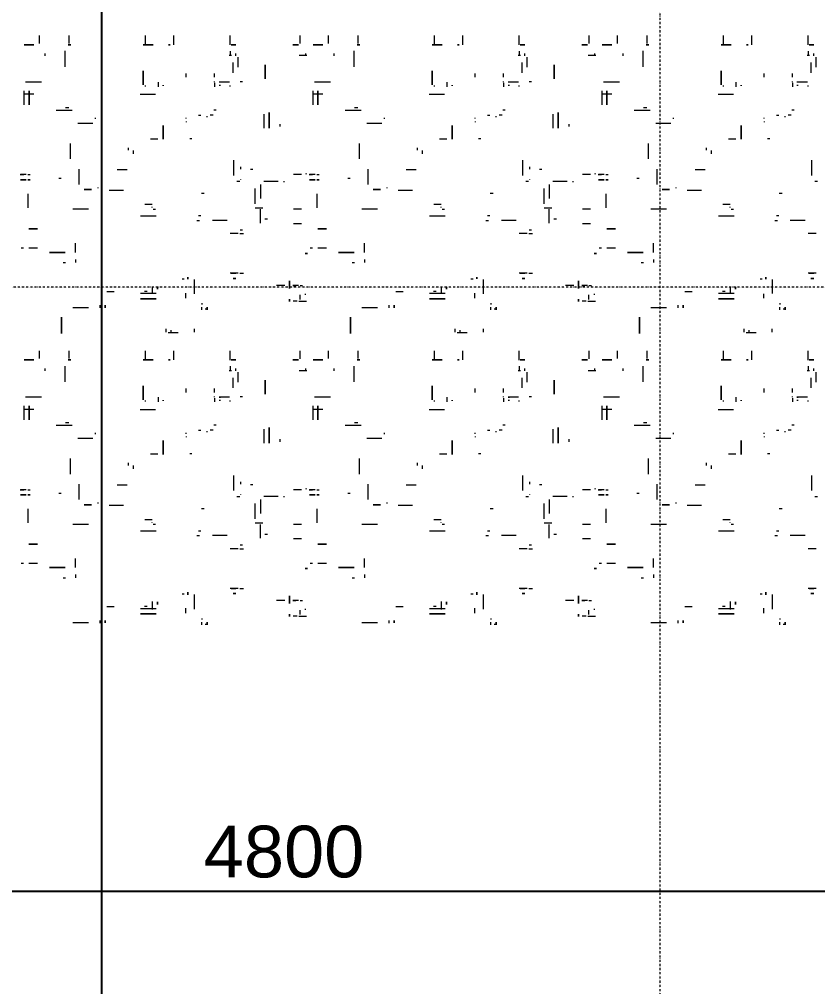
# Model space of a CAD drawing. Header units: millimetres. Extents: x -21051 to 202668, y -15646 to 13691.
# Drawn here: x 54590 to 56135, y -3192 to -1320 of the extents above; entities that cross this region are included whole.
import ezdxf

# ---------------------------------------------------------------- set-up
doc = ezdxf.new("R2010")
doc.units = ezdxf.units.MM
doc.linetypes.add('TD_Level Line', pattern=[8, 4, -2, 0, -2])
for name, color, linetype, lineweight in [('A-ANNO-DIMS', 211, 'Continuous', 9), ('G-ANNO-SYMB', 111, 'Continuous', 9), ('G-IMPT', 8, 'Continuous', 5), ('I-FURN', 30, 'Continuous', 5)]:
    doc.layers.add(name, color=color, linetype=linetype, lineweight=lineweight)
doc.layers.get('0').off()
doc.layers.get('I-FURN').off()
doc.styles.add('Arial_3', font='arial.ttf', dxfattribs={"height": 100})
doc.dimstyles.new('Arial_1_0', dxfattribs={"dimscale": 304.8, "dimtxt": 102.02594, "dimasz": 0.328084, "dimexe": 0.328084, "dimexo": 0.0625, "dimgap": 0.082021, "dimtad": 1, "dimdec": 0, "dimzin": 0, "dimdsep": 46, "dimtxsty": 'Arial_3', "dimblk1": 'OBLIQUE', "dimblk2": 'OBLIQUE', "dimsah": 1, "dimcen": 0.09, "dimdle": 0.328084, "dimazin": 0, "dimtfac": 1, "dimtdec": 4, "dimtix": 1, "dimtmove": 0, "dimatfit": 3, "dimfxl": 0.492126, "dimfxlon": 1, "dimtvp": 1, "dimtolj": 1, "dimtzin": 0, "dimarcsym": 2})

# ---------------------------------------------------------------- blocks, each defined once
blk = doc.blocks.new('FUR_8_Carpet - _-1171524-01_First floor')
at = {"layer": 'G-IMPT'}
for p, q in [((-464.3, 1503.4), (-459.8, 1503.4)), ((-453.3, 1504.4), (-453.3, 1499.2)), ((-256.4, 1500.8), (-256.4, 1495.8)), ((-203.3, 1500), (-234.1, 1500)), ((95.1, 1503.4), (99.5, 1503.4)), ((106.1, 1504.4), (106.1, 1499.2)), ((303, 1500.8), (303, 1495.8)), ((356.1, 1500), (325.3, 1500)), ((654.5, 1503.4), (658.9, 1503.4)), ((665.4, 1504.4), (665.4, 1499.2)), ((862.3, 1500.8), (862.3, 1495.8)), ((915.4, 1500), (884.6, 1500)), ((-453.3, 1491.9), (-453.3, 1493.9)), ((-422.3, 1481.8), (-422.3, 1472.3)), ((-81.7, 1487.7), (-96.7, 1487.7)), ((-83.9, 1484.3), (-83.9, 1475.6)), ((-78.4, 1487.7), (-71, 1487.7)), ((106.1, 1491.9), (106.1, 1493.9)), ((137.1, 1481.8), (137.1, 1472.3)), ((477.7, 1487.7), (462.7, 1487.7)), ((475.4, 1484.3), (475.4, 1475.6)), ((481, 1487.7), (488.4, 1487.7)), ((665.4, 1491.9), (665.4, 1493.9)), ((696.4, 1481.8), (696.4, 1472.3)), ((-439, 1473.8), (-439, 1445.7)), ((-364.8, 1473.2), (-334.6, 1473.2)), ((-357.2, 1459.1), (-357.2, 1474.5)), ((-342.5, 1468.4), (-347.6, 1468.4)), ((-283.3, 1469.5), (-269.2, 1469.5)), ((-93.9, 1473.5), (-93.9, 1475.2)), ((120.3, 1473.8), (120.3, 1445.7)), ((194.5, 1473.2), (224.8, 1473.2)), ((202.1, 1459.1), (202.1, 1474.5)), ((216.9, 1468.4), (211.7, 1468.4)), ((276, 1469.5), (290.2, 1469.5)), ((465.4, 1473.5), (465.4, 1475.2)), ((679.7, 1473.8), (679.7, 1445.7)), ((753.9, 1473.2), (784.1, 1473.2)), ((761.5, 1459.1), (761.5, 1474.5)), ((776.3, 1468.4), (771.1, 1468.4)), ((835.4, 1469.5), (849.5, 1469.5)), ((-518.3, 1444.5), (-518.3, 1443.1)), ((-419.3, 1445.2), (-414.9, 1445.2)), ((-83.9, 1457.2), (-88.8, 1457.2)), ((-80.7, 1457.2), (-69.9, 1457.2)), ((-70.3, 1457.2), (-76, 1457.2)), ((-54.6, 1457.2), (-38.7, 1457.2)), ((41.1, 1444.5), (41.1, 1443.1)), ((133, 1446.5), (133, 1441.1)), ((133, 1441.1), (133, 1446.5)), ((140, 1445.2), (144.5, 1445.2)), ((475.4, 1457.2), (470.5, 1457.2)), ((478.6, 1457.2), (489.5, 1457.2)), ((489.1, 1457.2), (483.4, 1457.2)), ((504.8, 1457.2), (520.7, 1457.2)), ((600.4, 1444.5), (600.4, 1443.1)), ((699.4, 1445.2), (703.8, 1445.2)), ((-523.3, 1433.8), (-508.3, 1433.8)), ((32.7, 1433.8), (25.3, 1433.8)), ((36, 1433.8), (51, 1433.8)), ((592.1, 1433.8), (584.7, 1433.8)), ((595.4, 1433.8), (610.4, 1433.8)), ((-208.7, 1406.9), (-208.7, 1413.1)), ((-189.2, 1413.9), (-184.8, 1413.9)), ((350.7, 1406.9), (350.7, 1413.1)), ((370.2, 1413.9), (374.6, 1413.9)), ((910, 1406.9), (910, 1413.1)), ((929.5, 1413.9), (933.9, 1413.9)), ((-208.7, 1393.6), (-208.7, 1375.8)), ((-135.3, 1385.5), (-118.6, 1385.5)), ((-108.2, 1385.5), (-103.7, 1385.5)), ((350.7, 1393.6), (350.7, 1375.8)), ((424.1, 1385.5), (440.8, 1385.5)), ((451.2, 1385.5), (455.6, 1385.5)), ((910, 1393.6), (910, 1375.8)), ((983.4, 1385.5), (1000.1, 1385.5)), ((1010.6, 1385.5), (1015, 1385.5)), ((-523.3, 1357), (-508.3, 1357)), ((32.7, 1357), (25.3, 1357)), ((27.5, 1350.4), (32.2, 1350.4)), ((36, 1357), (51, 1357)), ((592.1, 1357), (584.7, 1357)), ((586.8, 1350.4), (591.6, 1350.4)), ((595.4, 1357), (610.4, 1357)), ((-502.1, 1331.4), (-473.6, 1331.4)), ((-443.3, 1331.4), (-448.5, 1331.4)), ((-87, 1338), (-71.1, 1338)), ((-20.7, 1329.3), (-15.9, 1329.3)), ((-7.1, 1336.9), (-7.1, 1334.9)), ((-7.1, 1334.9), (-7.1, 1309.9)), ((57.2, 1331.4), (85.7, 1331.4)), ((116, 1331.4), (110.9, 1331.4)), ((472.4, 1338), (488.3, 1338)), ((538.6, 1329.3), (543.4, 1329.3)), ((552.2, 1336.9), (552.2, 1334.9)), ((552.2, 1334.9), (552.2, 1309.9)), ((616.6, 1331.4), (645.1, 1331.4)), ((675.4, 1331.4), (670.2, 1331.4)), ((-447, 1322.3), (-451.5, 1322.3)), ((-364.8, 1322.9), (-334.6, 1322.9)), ((-363.5, 1310.3), (-359.1, 1310.3)), ((112.3, 1322.3), (107.9, 1322.3)), ((194.5, 1322.9), (224.8, 1322.9)), ((195.8, 1310.3), (200.3, 1310.3)), ((671.7, 1322.3), (667.2, 1322.3)), ((753.9, 1322.9), (784.1, 1322.9)), ((755.2, 1310.3), (759.6, 1310.3)), ((-357.2, 1306.4), (-357.2, 1305.4)), ((-342.9, 1300.3), (-357.1, 1300.3)), ((-203.3, 1309.2), (-234.1, 1309.2)), ((-116.3, 1279.8), (-116.3, 1307.2)), ((-87, 1309.9), (-71.1, 1309.9)), ((-12.1, 1307.8), (2.9, 1307.8)), ((-2.5, 1307.8), (1.1, 1307.8)), ((2.9, 1299.3), (2.9, 1294.5)), ((2.9, 1294.5), (2.9, 1269.5)), ((202.1, 1306.4), (202.1, 1305.4)), ((216.4, 1300.3), (202.3, 1300.3)), ((356.1, 1309.2), (325.3, 1309.2)), ((443, 1279.8), (443, 1307.2)), ((472.4, 1309.9), (488.3, 1309.9)), ((547.2, 1307.8), (562.2, 1307.8)), ((556.9, 1307.8), (560.5, 1307.8)), ((562.2, 1299.3), (562.2, 1294.5)), ((562.2, 1294.5), (562.2, 1269.5)), ((761.5, 1306.4), (761.5, 1305.4)), ((775.8, 1300.3), (761.6, 1300.3)), ((915.4, 1309.2), (884.6, 1309.2)), ((1002.4, 1279.8), (1002.4, 1307.2)), ((-457.7, 1279.7), (-452.3, 1279.7)), ((-301.7, 1273.5), (-274.1, 1273.5)), ((-296.9, 1273.5), (-296.9, 1272.4)), ((-7.1, 1263.9), (-7.1, 1288.9)), ((101.7, 1279.7), (107.1, 1279.7)), ((257.6, 1273.5), (285.3, 1273.5)), ((262.5, 1273.5), (262.5, 1272.4)), ((552.2, 1263.9), (552.2, 1288.9)), ((661, 1279.7), (666.4, 1279.7)), ((817, 1273.5), (844.6, 1273.5)), ((821.8, 1273.5), (821.8, 1272.4)), ((-526.5, 1256.4), (-520.8, 1256.4)), ((-251.7, 1267.7), (-251.7, 1269.4)), ((-215.7, 1261.8), (-215.7, 1232.4)), ((-53.4, 1257.2), (-53.4, 1255.6)), ((-41.4, 1256.2), (-38.8, 1256.2)), ((-38.8, 1256.2), (-13.8, 1256.2)), ((-7.1, 1262), (-7.1, 1263.9)), ((32.9, 1256.4), (38.6, 1256.4)), ((307.6, 1267.7), (307.6, 1269.4)), ((343.7, 1261.8), (343.7, 1232.4)), ((506, 1257.2), (506, 1255.6)), ((517.9, 1256.2), (520.5, 1256.2)), ((520.5, 1256.2), (545.5, 1256.2)), ((552.2, 1262), (552.2, 1263.9)), ((592.2, 1256.4), (597.9, 1256.4)), ((867, 1267.7), (867, 1269.4)), ((903.1, 1261.8), (903.1, 1232.4)), ((-514.7, 1215.1), (-514.7, 1244.5)), ((-180.9, 1250.4), (-176.5, 1250.4)), ((-116.3, 1243), (-121.2, 1243)), ((-113.1, 1243), (-102.3, 1243)), ((-101.7, 1243), (-108.4, 1243)), ((-87, 1243), (-71.1, 1243)), ((30.4, 1252.4), (30.4, 1251.5)), ((44.6, 1215.1), (44.6, 1244.5)), ((378.4, 1250.4), (382.9, 1250.4)), ((443, 1243), (438.2, 1243)), ((446.2, 1243), (457.1, 1243)), ((457.7, 1243), (451, 1243)), ((472.4, 1243), (488.3, 1243)), ((589.7, 1252.4), (589.7, 1251.5)), ((604, 1215.1), (604, 1244.5)), ((937.8, 1250.4), (942.2, 1250.4)), ((1002.4, 1243), (997.5, 1243)), ((1005.6, 1243), (1016.4, 1243)), ((1017.1, 1243), (1010.3, 1243)), ((-294.7, 1233.1), (-308.8, 1233.1)), ((-289.5, 1233.1), (-294.7, 1233.1)), ((7.4, 1233.1), (12.1, 1233.1)), ((30.4, 1232.1), (30.4, 1227.8)), ((566.7, 1233.1), (571.5, 1233.1)), ((589.7, 1232.1), (589.7, 1227.8)), ((-320.6, 1196.3), (-320.6, 1202.4)), ((-198.9, 1212.5), (-198.9, 1182.7)), ((238.7, 1196.3), (238.7, 1202.4)), ((360.5, 1212.5), (360.5, 1182.7)), ((798.1, 1196.3), (798.1, 1202.4)), ((919.8, 1212.5), (919.8, 1182.7)), ((-310.6, 1190.8), (-310.6, 1195.7)), ((248.7, 1190.8), (248.7, 1195.7)), ((808.1, 1190.8), (808.1, 1195.7)), ((-434.1, 1173.5), (-429.7, 1173.5)), ((-354.1, 1173.5), (-368.2, 1173.5)), ((125.3, 1173.5), (129.7, 1173.5)), ((205.3, 1173.5), (191.1, 1173.5)), ((684.6, 1173.5), (689, 1173.5)), ((764.6, 1173.5), (750.5, 1173.5)), ((-213.1, 1143.1), (-242.4, 1143.1)), ((-44.6, 1146.3), (-44.6, 1150)), ((-44.6, 1145), (-44.6, 1146.3)), ((-24.2, 1152.7), (-24.2, 1127.7)), ((-24.2, 1127.7), (-24.2, 1152.7)), ((-14.2, 1127.7), (-14.2, 1152.7)), ((346.3, 1143.1), (316.9, 1143.1)), ((514.7, 1146.3), (514.7, 1150)), ((514.7, 1145), (514.7, 1146.3)), ((535.2, 1152.7), (535.2, 1127.7)), ((535.2, 1127.7), (535.2, 1152.7)), ((545.2, 1127.7), (545.2, 1152.7)), ((905.7, 1143.1), (876.3, 1143.1)), ((-475.3, 1127.9), (-469.6, 1127.9)), ((-463.6, 1131.8), (-463.6, 1129.8)), ((-447, 1127.9), (-451.5, 1127.9)), ((-423.1, 1140), (-423.1, 1141.4)), ((-423.1, 1134.5), (-423.1, 1132.8)), ((-247.5, 1135.2), (-247.5, 1132.8)), ((-14.2, 1125.8), (-14.2, 1127.7)), ((84, 1127.9), (89.7, 1127.9)), ((95.8, 1131.8), (95.8, 1129.8)), ((112.3, 1127.9), (107.9, 1127.9)), ((136.2, 1140), (136.2, 1141.4)), ((136.2, 1134.5), (136.2, 1132.8)), ((311.9, 1135.2), (311.9, 1132.8)), ((545.2, 1125.8), (545.2, 1127.7)), ((643.4, 1127.9), (649.1, 1127.9)), ((655.1, 1131.8), (655.1, 1129.8)), ((671.7, 1127.9), (667.2, 1127.9)), ((695.6, 1140), (695.6, 1141.4)), ((695.6, 1134.5), (695.6, 1132.8)), ((871.2, 1135.2), (871.2, 1132.8)), ((-480.8, 1117.9), (-476.3, 1117.9)), ((-171.1, 1117.9), (-202.2, 1117.9)), ((-189.5, 1112.9), (-195.7, 1112.9)), ((-108.7, 1080.7), (-108.7, 1107.6)), ((78.6, 1117.9), (83, 1117.9)), ((388.3, 1117.9), (357.2, 1117.9)), ((369.9, 1112.9), (363.7, 1112.9)), ((450.7, 1080.7), (450.7, 1107.6)), ((637.9, 1117.9), (642.4, 1117.9)), ((947.7, 1117.9), (916.5, 1117.9)), ((929.2, 1112.9), (923, 1112.9)), ((1010, 1080.7), (1010, 1107.6)), ((-334, 1087.5), (-363.3, 1087.5)), ((-127.8, 1087.5), (-109.5, 1087.5)), ((225.4, 1087.5), (196, 1087.5)), ((431.6, 1087.5), (449.9, 1087.5)), ((784.7, 1087.5), (755.4, 1087.5)), ((990.9, 1087.5), (1009.2, 1087.5)), ((-508.3, 1072.5), (-508.3, 1070.4)), ((-477.8, 1065.5), (-477.8, 1073)), ((-477.8, 1069.7), (-477.8, 1071.2)), ((-368.4, 1063.9), (-368.4, 1073)), ((-344.1, 1072.3), (-344.1, 1070.4)), ((51.1, 1072.5), (51.1, 1070.4)), ((81.5, 1065.5), (81.5, 1073)), ((81.5, 1069.7), (81.5, 1071.2)), ((191, 1063.9), (191, 1073)), ((215.2, 1072.3), (215.2, 1070.4)), ((610.4, 1072.5), (610.4, 1070.4)), ((640.9, 1065.5), (640.9, 1073)), ((640.9, 1069.7), (640.9, 1071.2)), ((750.3, 1063.9), (750.3, 1073)), ((774.6, 1072.3), (774.6, 1070.4)), ((-487.8, 1063), (-506.9, 1063)), ((-477.8, 1064.1), (-477.8, 1062.5)), ((-477.8, 1054.5), (-477.8, 1047.2)), ((-423.1, 1054.5), (-423.1, 1047.2)), ((-111.7, 1063), (-142.8, 1063)), ((-16.2, 1057.8), (-16.2, 1035.5)), ((-16.2, 1035.5), (-16.2, 1057.8)), ((27.5, 1063), (32.2, 1063)), ((71.5, 1063), (52.4, 1063)), ((81.5, 1064.1), (81.5, 1062.5)), ((81.5, 1054.5), (81.5, 1047.2)), ((136.2, 1054.5), (136.2, 1047.2)), ((447.7, 1063), (416.6, 1063)), ((543.1, 1057.8), (543.1, 1035.5)), ((543.1, 1035.5), (543.1, 1057.8)), ((586.8, 1063), (591.6, 1063)), ((630.9, 1063), (611.8, 1063)), ((640.9, 1064.1), (640.9, 1062.5)), ((640.9, 1054.5), (640.9, 1047.2)), ((695.6, 1054.5), (695.6, 1047.2)), ((1007, 1063), (975.9, 1063)), ((-523.4, 1034.7), (-523.4, 1029.7)), ((-523.4, 1029.7), (-523.4, 1015.3)), ((-513.4, 1031.2), (-513.4, 1045.6)), ((-513.4, 1026.2), (-513.4, 1031.2)), ((-188.8, 1034), (-188.8, 1003.5)), ((35.9, 1034.7), (35.9, 1029.7)), ((35.9, 1029.7), (35.9, 1015.3)), ((45.9, 1031.2), (45.9, 1045.6)), ((45.9, 1026.2), (45.9, 1031.2)), ((370.5, 1034), (370.5, 1003.5)), ((595.3, 1034.7), (595.3, 1029.7)), ((595.3, 1029.7), (595.3, 1015.3)), ((605.3, 1031.2), (605.3, 1045.6)), ((605.3, 1026.2), (605.3, 1031.2)), ((929.9, 1034), (929.9, 1003.5)), ((-518.3, 1008.5), (-518.3, 1013.1)), ((-506.5, 1012), (-510.9, 1012)), ((-508.3, 1003.8), (-508.3, 1011.2)), ((-149.1, 1008.5), (-149.1, 1013.1)), ((-82.2, 1012), (-97.2, 1012)), ((-94.4, 1008.5), (-94.4, 1013.1)), ((41.1, 1008.5), (41.1, 1013.1)), ((52.9, 1012), (48.5, 1012)), ((51.1, 1003.8), (51.1, 1011.2)), ((410.2, 1008.5), (410.2, 1013.1)), ((477.2, 1012), (462.2, 1012)), ((464.9, 1008.5), (464.9, 1013.1)), ((600.4, 1008.5), (600.4, 1013.1)), ((612.3, 1012), (607.8, 1012)), ((610.4, 1003.8), (610.4, 1011.2)), ((969.6, 1008.5), (969.6, 1013.1)), ((-508.3, 991.9), (-508.3, 973.9)), ((51.1, 991.9), (51.1, 973.9)), ((610.4, 991.9), (610.4, 973.9)), ((-398.9, 991.7), (-398.9, 973.9)), ((-344.1, 990.9), (-344.1, 973.9)), ((-196.4, 989.1), (-196.4, 973.9)), ((-139.1, 989.1), (-139.1, 973.9)), ((-84.4, 989.5), (-84.4, 973.9)), ((-81.2, 991.5), (-70.1, 991.5)), ((-70.1, 991.5), (-81.2, 991.5)), ((160.5, 991.7), (160.5, 973.9)), ((215.2, 990.9), (215.2, 973.9)), ((363, 989.1), (363, 973.9)), ((420.2, 989.1), (420.2, 973.9)), ((474.9, 989.5), (474.9, 973.9)), ((719.9, 991.7), (719.9, 973.9)), ((774.6, 990.9), (774.6, 973.9)), ((922.3, 989.1), (922.3, 973.9)), ((979.6, 989.1), (979.6, 973.9)), ((-438.1, 935.6), (-438.1, 937.9)), ((-393.4, 938.4), (-393.4, 939.8)), ((-393.4, 934.3), (-393.4, 938.4)), ((-383.4, 935.6), (-383.4, 937.9)), ((121.2, 935.6), (121.2, 937.9)), ((165.9, 938.4), (165.9, 939.8)), ((165.9, 934.3), (165.9, 938.4)), ((175.9, 935.6), (175.9, 937.9)), ((680.6, 935.6), (680.6, 937.9)), ((725.3, 938.4), (725.3, 939.8)), ((725.3, 934.3), (725.3, 938.4)), ((735.3, 935.6), (735.3, 937.9)), ((-438.1, 931.7), (-438.1, 935.6)), ((-383.4, 931.9), (-383.4, 935.6)), ((-181.8, 909.2), (-181.8, 927.6)), ((-181.8, 927.6), (-181.8, 909.2)), ((121.2, 931.7), (121.2, 935.6)), ((175.9, 931.9), (175.9, 935.6)), ((377.6, 909.2), (377.6, 927.6)), ((377.6, 927.6), (377.6, 909.2)), ((680.6, 931.7), (680.6, 935.6)), ((735.3, 931.9), (735.3, 935.6)), ((936.9, 909.2), (936.9, 927.6)), ((936.9, 927.6), (936.9, 909.2)), ((-464.3, 893.7), (-459.8, 893.7)), ((-453.3, 894.7), (-453.3, 889.5)), ((-453.3, 882.2), (-453.3, 884.2)), ((-256.4, 891.1), (-256.4, 886.1)), ((-203.3, 890.3), (-234.1, 890.3)), ((95.1, 893.7), (99.5, 893.7)), ((106.1, 894.7), (106.1, 889.5)), ((106.1, 882.2), (106.1, 884.2)), ((303, 891.1), (303, 886.1)), ((356.1, 890.3), (325.3, 890.3)), ((654.5, 893.7), (658.9, 893.7)), ((665.4, 894.7), (665.4, 889.5)), ((665.4, 882.2), (665.4, 884.2)), ((862.3, 891.1), (862.3, 886.1)), ((915.4, 890.3), (884.6, 890.3)), ((-439, 863.1), (-439, 853.8)), ((-422.3, 872.1), (-422.3, 864.1)), ((-364.8, 863.5), (-334.6, 863.5)), ((-357.2, 849.4), (-357.2, 864.1)), ((-81.7, 878), (-96.7, 878)), ((-93.9, 864.1), (-93.9, 865.6)), ((-83.9, 874.7), (-83.9, 866)), ((-78.4, 878), (-71, 878)), ((120.3, 864.1), (120.3, 844.1)), ((137.1, 872.1), (137.1, 862.6)), ((194.5, 863.5), (224.8, 863.5)), ((202.1, 849.4), (202.1, 864.1)), ((477.7, 878), (462.7, 878)), ((465.4, 864.1), (465.4, 865.6)), ((475.4, 874.7), (475.4, 866)), ((481, 878), (488.4, 878)), ((679.7, 864.1), (679.7, 844.1)), ((696.4, 872.1), (696.4, 862.6)), ((753.9, 863.5), (784.1, 863.5)), ((761.5, 849.4), (761.5, 864.1)), ((-439, 852.8), (-439, 844.1)), ((-439, 843.3), (-439, 836)), ((-367.2, 855.1), (-367.2, 850.4)), ((-367.2, 850.4), (-367.2, 855.1)), ((-342.5, 858.7), (-347.6, 858.7)), ((-283.3, 859.9), (-269.2, 859.9)), ((-83.9, 847.6), (-88.8, 847.6)), ((-80.7, 847.6), (-69.9, 847.6)), ((-70.3, 847.6), (-76, 847.6)), ((-63.5, 853.7), (-63.5, 844.1)), ((-63.5, 844.1), (-63.5, 853.7)), ((-54.6, 847.6), (-38.7, 847.6)), ((120.3, 844.1), (120.3, 836)), ((216.9, 858.7), (211.7, 858.7)), ((276, 859.9), (290.2, 859.9)), ((475.4, 847.6), (470.5, 847.6)), ((478.6, 847.6), (489.5, 847.6)), ((489.1, 847.6), (483.4, 847.6)), ((495.9, 853.7), (495.9, 844.1)), ((495.9, 844.1), (495.9, 853.7)), ((495.9, 844.1), (495.9, 839)), ((495.9, 839), (495.9, 844.1)), ((504.8, 847.6), (520.7, 847.6)), ((679.7, 844.1), (679.7, 836)), ((776.3, 858.7), (771.1, 858.7)), ((835.4, 859.9), (849.5, 859.9)), ((-523.3, 824.1), (-508.3, 824.1)), ((-518.3, 834.9), (-518.3, 833.4)), ((-426.4, 831.4), (-426.4, 835.2)), ((-426.4, 835.2), (-426.4, 831.4)), ((-419.3, 835.6), (-414.9, 835.6)), ((32.7, 824.1), (25.3, 824.1)), ((36, 824.1), (51, 824.1)), ((133, 831.4), (133, 834.7)), ((133, 834.7), (133, 831.4)), ((140, 835.6), (144.5, 835.6)), ((592.1, 824.1), (584.7, 824.1)), ((595.4, 824.1), (610.4, 824.1)), ((600.4, 834.9), (600.4, 833.4)), ((692.3, 831.4), (692.3, 835.8)), ((692.3, 835.8), (692.3, 831.4)), ((699.4, 835.6), (703.8, 835.6)), ((-208.7, 797.2), (-208.7, 803.4)), ((-189.2, 804.2), (-184.8, 804.2)), ((350.7, 797.2), (350.7, 803.4)), ((370.2, 804.2), (374.6, 804.2)), ((910, 797.2), (910, 803.4)), ((929.5, 804.2), (933.9, 804.2)), ((-208.7, 783.9), (-208.7, 766.1)), ((-135.3, 775.8), (-118.6, 775.8)), ((-108.2, 775.8), (-103.7, 775.8)), ((350.7, 783.9), (350.7, 766.1)), ((424.1, 775.8), (440.8, 775.8)), ((451.2, 775.8), (455.6, 775.8)), ((910, 783.9), (910, 766.1)), ((983.4, 775.8), (1000.1, 775.8)), ((1010.6, 775.8), (1015, 775.8)), ((-523.3, 747.3), (-508.3, 747.3)), ((32.7, 747.3), (25.3, 747.3)), ((27.5, 740.7), (32.2, 740.7)), ((36, 747.3), (51, 747.3)), ((592.1, 747.3), (584.7, 747.3)), ((586.8, 740.7), (591.6, 740.7)), ((595.4, 747.3), (610.4, 747.3)), ((-502.1, 721.7), (-473.6, 721.7)), ((-447, 712.6), (-451.5, 712.6)), ((-443.3, 721.7), (-448.5, 721.7)), ((-364.8, 713.3), (-334.6, 713.3)), ((-87, 728.3), (-71.1, 728.3)), ((-20.7, 719.6), (-15.9, 719.6)), ((-7.1, 727.2), (-7.1, 725.2)), ((-7.1, 725.2), (-7.1, 700.2)), ((57.2, 721.7), (85.7, 721.7)), ((112.3, 712.6), (107.9, 712.6)), ((116, 721.7), (110.9, 721.7)), ((194.5, 713.3), (224.8, 713.3)), ((472.4, 728.3), (488.3, 728.3)), ((538.6, 719.6), (543.4, 719.6)), ((552.2, 727.2), (552.2, 725.2)), ((552.2, 725.2), (552.2, 700.2)), ((616.6, 721.7), (645.1, 721.7)), ((671.7, 712.6), (667.2, 712.6)), ((675.4, 721.7), (670.2, 721.7)), ((753.9, 713.3), (784.1, 713.3)), ((-363.5, 700.7), (-359.1, 700.7)), ((-357.2, 696.7), (-357.2, 695.8)), ((-203.3, 699.6), (-234.1, 699.6)), ((-116.3, 670.2), (-116.3, 697.5)), ((-87, 700.2), (-71.1, 700.2)), ((-12.1, 698.1), (2.9, 698.1)), ((-2.5, 698.1), (1.1, 698.1)), ((195.8, 700.7), (200.3, 700.7)), ((202.1, 696.7), (202.1, 695.8)), ((356.1, 699.6), (325.3, 699.6)), ((443, 670.2), (443, 697.5)), ((472.4, 700.2), (488.3, 700.2)), ((547.2, 698.1), (562.2, 698.1)), ((556.9, 698.1), (560.5, 698.1)), ((755.2, 700.7), (759.6, 700.7)), ((761.5, 696.7), (761.5, 695.8)), ((915.4, 699.6), (884.6, 699.6)), ((1002.4, 670.2), (1002.4, 697.5)), ((-342.9, 690.7), (-357.1, 690.7)), ((-7.1, 654.2), (-7.1, 679.2)), ((2.9, 689.6), (2.9, 684.8)), ((2.9, 684.8), (2.9, 659.8)), ((216.4, 690.7), (202.3, 690.7)), ((552.2, 654.2), (552.2, 679.2)), ((562.2, 689.6), (562.2, 684.8)), ((562.2, 684.8), (562.2, 659.8)), ((775.8, 690.7), (761.6, 690.7)), ((-457.7, 670), (-452.3, 670)), ((-301.7, 663.8), (-274.1, 663.8)), ((-296.9, 663.9), (-296.9, 662.8)), ((-251.7, 658.1), (-251.7, 659.7)), ((101.7, 670), (107.1, 670)), ((257.6, 663.8), (285.3, 663.8)), ((262.5, 663.9), (262.5, 662.8)), ((307.6, 658.1), (307.6, 659.7)), ((661, 670), (666.4, 670)), ((817, 663.8), (844.6, 663.8)), ((821.8, 663.9), (821.8, 662.8)), ((867, 658.1), (867, 659.7)), ((-526.5, 646.7), (-520.8, 646.7)), ((-215.7, 652.2), (-215.7, 622.7)), ((-180.9, 640.7), (-176.5, 640.7)), ((-53.4, 647.6), (-53.4, 645.9)), ((-41.4, 646.5), (-38.8, 646.5)), ((-38.8, 646.5), (-13.8, 646.5)), ((-7.1, 652.3), (-7.1, 654.2)), ((30.4, 642.7), (30.4, 641.8)), ((32.9, 646.7), (38.6, 646.7)), ((343.7, 652.2), (343.7, 622.7)), ((378.4, 640.7), (382.9, 640.7)), ((506, 647.6), (506, 645.9)), ((517.9, 646.5), (520.5, 646.5)), ((520.5, 646.5), (545.5, 646.5)), ((552.2, 652.3), (552.2, 654.2)), ((589.7, 642.7), (589.7, 641.8)), ((592.2, 646.7), (597.9, 646.7)), ((903.1, 652.2), (903.1, 622.7)), ((937.8, 640.7), (942.2, 640.7)), ((-514.7, 605.4), (-514.7, 634.8)), ((-116.3, 633.3), (-121.2, 633.3)), ((-113.1, 633.3), (-102.3, 633.3)), ((-101.7, 633.3), (-108.4, 633.3)), ((-87, 633.3), (-71.1, 633.3)), ((7.4, 623.4), (12.1, 623.4)), ((30.4, 622.4), (30.4, 618.1)), ((44.6, 605.4), (44.6, 634.8)), ((443, 633.3), (438.2, 633.3)), ((446.2, 633.3), (457.1, 633.3)), ((457.7, 633.3), (451, 633.3)), ((472.4, 633.3), (488.3, 633.3)), ((566.7, 623.4), (571.5, 623.4)), ((589.7, 622.4), (589.7, 618.1)), ((604, 605.4), (604, 634.8)), ((1002.4, 633.3), (997.5, 633.3)), ((1005.6, 633.3), (1016.4, 633.3)), ((1017.1, 633.3), (1010.3, 633.3)), ((-198.9, 602.9), (-198.9, 573)), ((360.5, 602.9), (360.5, 573)), ((919.8, 602.9), (919.8, 573)), ((-320.6, 586.6), (-320.6, 592.8)), ((-310.6, 581.1), (-310.6, 586.1)), ((238.7, 586.6), (238.7, 592.8)), ((248.7, 581.1), (248.7, 586.1)), ((798.1, 586.6), (798.1, 592.8)), ((808.1, 581.1), (808.1, 586.1)), ((-434.1, 563.9), (-429.7, 563.9)), ((-354.1, 563.9), (-368.2, 563.9)), ((125.3, 563.9), (129.7, 563.9)), ((205.3, 563.9), (191.1, 563.9)), ((684.6, 563.9), (689, 563.9)), ((764.6, 563.9), (750.5, 563.9)), ((-24.2, 543.1), (-24.2, 518.1)), ((-24.2, 518.1), (-24.2, 543.1)), ((-14.2, 518.1), (-14.2, 543.1)), ((535.2, 543.1), (535.2, 518.1)), ((535.2, 518.1), (535.2, 543.1)), ((545.2, 518.1), (545.2, 543.1)), ((-423.1, 530.3), (-423.1, 531.8)), ((-423.1, 524.8), (-423.1, 523.1)), ((-247.5, 525.5), (-247.5, 523.1)), ((-213.1, 533.4), (-242.4, 533.4)), ((-44.6, 536.6), (-44.6, 540.4)), ((-44.6, 535.4), (-44.6, 536.6)), ((136.2, 530.3), (136.2, 531.8)), ((136.2, 524.8), (136.2, 523.1)), ((311.9, 525.5), (311.9, 523.1)), ((346.3, 533.4), (316.9, 533.4)), ((514.7, 536.6), (514.7, 540.4)), ((514.7, 535.4), (514.7, 536.6)), ((695.6, 530.3), (695.6, 531.8)), ((695.6, 524.8), (695.6, 523.1)), ((871.2, 525.5), (871.2, 523.1)), ((905.7, 533.4), (876.3, 533.4)), ((-480.8, 508.3), (-476.3, 508.3)), ((-475.3, 518.3), (-469.6, 518.3)), ((-463.6, 522.2), (-463.6, 520.1)), ((-447, 518.3), (-451.5, 518.3)), ((-171.1, 508.3), (-202.2, 508.3)), ((-14.2, 516.1), (-14.2, 518.1)), ((78.6, 508.3), (83, 508.3)), ((84, 518.3), (89.7, 518.3)), ((95.8, 522.2), (95.8, 520.1)), ((112.3, 518.3), (107.9, 518.3)), ((388.3, 508.3), (357.2, 508.3)), ((545.2, 516.1), (545.2, 518.1)), ((637.9, 508.3), (642.4, 508.3)), ((643.4, 518.3), (649.1, 518.3)), ((655.1, 522.2), (655.1, 520.1)), ((671.7, 518.3), (667.2, 518.3)), ((947.7, 508.3), (916.5, 508.3)), ((-189.5, 503.2), (-195.7, 503.2)), ((-108.7, 471), (-108.7, 498)), ((369.9, 503.2), (363.7, 503.2)), ((450.7, 471), (450.7, 498)), ((929.2, 503.2), (923, 503.2)), ((1010, 471), (1010, 498)), ((-334, 477.8), (-363.3, 477.8)), ((-127.8, 477.8), (-109.5, 477.8)), ((225.4, 477.8), (196, 477.8)), ((431.6, 477.8), (449.9, 477.8)), ((784.7, 477.8), (755.4, 477.8)), ((990.9, 477.8), (1009.2, 477.8)), ((-508.3, 462.8), (-508.3, 460.7)), ((-487.8, 453.4), (-506.9, 453.4)), ((-477.8, 455.8), (-477.8, 463.3)), ((-477.8, 460), (-477.8, 461.5)), ((-477.8, 454.5), (-477.8, 452.8)), ((-368.4, 454.2), (-368.4, 463.3)), ((-344.1, 462.6), (-344.1, 460.7)), ((-111.7, 453.4), (-142.8, 453.4)), ((27.5, 453.4), (32.2, 453.4)), ((51.1, 462.8), (51.1, 460.7)), ((71.5, 453.4), (52.4, 453.4)), ((81.5, 455.8), (81.5, 463.3)), ((81.5, 460), (81.5, 461.5)), ((81.5, 454.5), (81.5, 452.8)), ((191, 454.2), (191, 463.3)), ((215.2, 462.6), (215.2, 460.7)), ((447.7, 453.4), (416.6, 453.4)), ((586.8, 453.4), (591.6, 453.4)), ((610.4, 462.8), (610.4, 460.7)), ((630.9, 453.4), (611.8, 453.4)), ((640.9, 455.8), (640.9, 463.3)), ((640.9, 460), (640.9, 461.5)), ((640.9, 454.5), (640.9, 452.8)), ((750.3, 454.2), (750.3, 463.3)), ((774.6, 462.6), (774.6, 460.7)), ((1007, 453.4), (975.9, 453.4)), ((-513.4, 421.6), (-513.4, 436)), ((-477.8, 444.8), (-477.8, 437.6)), ((-423.1, 444.8), (-423.1, 437.6)), ((-16.2, 448.1), (-16.2, 425.8)), ((-16.2, 425.8), (-16.2, 448.1)), ((45.9, 421.6), (45.9, 436)), ((81.5, 444.8), (81.5, 437.6)), ((136.2, 444.8), (136.2, 437.6)), ((543.1, 448.1), (543.1, 425.8)), ((543.1, 425.8), (543.1, 448.1)), ((605.3, 421.6), (605.3, 436)), ((640.9, 444.8), (640.9, 437.6)), ((695.6, 444.8), (695.6, 437.6)), ((-523.4, 425.1), (-523.4, 420.1)), ((-523.4, 420.1), (-523.4, 405.7)), ((-513.4, 416.6), (-513.4, 421.6)), ((-188.8, 424.4), (-188.8, 393.8)), ((35.9, 425.1), (35.9, 420.1)), ((35.9, 420.1), (35.9, 405.7)), ((45.9, 416.6), (45.9, 421.6)), ((370.5, 424.4), (370.5, 393.8)), ((595.3, 425.1), (595.3, 420.1)), ((595.3, 420.1), (595.3, 405.7)), ((605.3, 416.6), (605.3, 421.6)), ((929.9, 424.4), (929.9, 393.8)), ((-518.3, 398.8), (-518.3, 403.4)), ((-506.5, 402.3), (-510.9, 402.3)), ((-508.3, 394.1), (-508.3, 401.5)), ((-149.1, 398.8), (-149.1, 403.4)), ((-82.2, 402.3), (-97.2, 402.3)), ((-94.4, 398.8), (-94.4, 403.4)), ((41.1, 398.8), (41.1, 403.4)), ((52.9, 402.3), (48.5, 402.3)), ((51.1, 394.1), (51.1, 401.5)), ((410.2, 398.8), (410.2, 403.4)), ((477.2, 402.3), (462.2, 402.3)), ((464.9, 398.8), (464.9, 403.4)), ((600.4, 398.8), (600.4, 403.4)), ((612.3, 402.3), (607.8, 402.3)), ((610.4, 394.1), (610.4, 401.5)), ((969.6, 398.8), (969.6, 403.4)), ((-508.3, 382.3), (-508.3, 364.2)), ((-398.9, 382.1), (-398.9, 364.2)), ((-344.1, 381.2), (-344.1, 364.2)), ((-196.4, 379.4), (-196.4, 364.2)), ((-139.1, 379.4), (-139.1, 364.2)), ((-84.4, 379.8), (-84.4, 364.2)), ((51.1, 382.3), (51.1, 364.2)), ((160.5, 382.1), (160.5, 364.2)), ((215.2, 381.2), (215.2, 364.2)), ((363, 379.4), (363, 364.2)), ((420.2, 379.4), (420.2, 364.2)), ((474.9, 379.8), (474.9, 364.2)), ((610.4, 382.3), (610.4, 364.2)), ((719.9, 382.1), (719.9, 364.2)), ((774.6, 381.2), (774.6, 364.2)), ((922.3, 379.4), (922.3, 364.2)), ((979.6, 379.4), (979.6, 364.2))]:
    blk.add_line(p, q, dxfattribs=at)
at = {"layer": 'G-IMPT', "flags": 128}
for points in [[(-463.3, 1499.2), (-463.3, 1504.3)], [(-266.4, 1495.8), (-266.4, 1500.4)], [(96.1, 1499.2), (96.1, 1504.3)], [(293, 1495.8), (293, 1500.4)], [(655.4, 1499.2), (655.4, 1504.3)], [(852.3, 1495.8), (852.3, 1500.4)], [(-364.9, 1483.2), (-334.8, 1483.2)], [(-63.5, 1483.5), (-63.5, 1488.1)], [(194.4, 1483.2), (224.6, 1483.2)], [(495.9, 1483.5), (495.9, 1488.1)], [(753.8, 1483.2), (783.9, 1483.2)], [(-367.2, 1460.1), (-367.2, 1464.7)], [(-63.5, 1463.3), (-63.5, 1448.1)], [(192.1, 1460.1), (192.1, 1464.7)], [(495.9, 1463.3), (495.9, 1448.1)], [(751.5, 1460.1), (751.5, 1464.7)], [(-518.8, 1443.8), (-513.6, 1443.8)], [(-426.4, 1441.1), (-426.4, 1446.5)], [(40.5, 1443.8), (45.7, 1443.8)], [(599.9, 1443.8), (605.1, 1443.8)], [(692.3, 1441.1), (692.3, 1446.5)], [(-188.7, 1393.4), (-158.4, 1393.4)], [(-98.4, 1395.5), (-93.6, 1395.5)], [(370.6, 1393.4), (401, 1393.4)], [(460.9, 1395.5), (465.7, 1395.5)], [(930, 1393.4), (960.3, 1393.4)], [(-118.6, 1348), (-135.3, 1348)], [(440.8, 1348), (424.1, 1348)], [(1000.1, 1348), (983.4, 1348)], [(-225.5, 1271.9), (-239.7, 1271.9)], [(333.8, 1271.9), (319.7, 1271.9)], [(893.2, 1271.9), (879, 1271.9)], [(-121.2, 1253), (-116.3, 1253)], [(-102.1, 1253), (-113.1, 1253)], [(-95.9, 1241.8), (-95.9, 1240.7)], [(438.2, 1253), (443, 1253)], [(457.3, 1253), (446.2, 1253)], [(463.5, 1241.8), (463.5, 1240.7)], [(997.5, 1253), (1002.4, 1253)], [(1016.7, 1253), (1005.6, 1253)], [(-378.4, 1147.6), (-378.4, 1174.6)], [(181, 1147.6), (181, 1174.6)], [(740.3, 1147.6), (740.3, 1174.6)], [(-24.2, 1127.7), (-24.2, 1122.6)], [(535.2, 1127.7), (535.2, 1122.6)], [(-118.7, 1107.6), (-118.7, 1080.7)], [(440.7, 1107.6), (440.7, 1080.7)], [(1000, 1107.6), (1000, 1080.7)], [(-487.8, 1071.1), (-487.8, 1069.2)], [(-378.4, 1071.1), (-378.4, 1069.7)], [(-339.8, 1069.1), (-339.8, 1042.1)], [(71.5, 1071.1), (71.5, 1069.2)], [(181, 1071.1), (181, 1069.7)], [(219.5, 1069.1), (219.5, 1042.1)], [(630.9, 1071.1), (630.9, 1069.2)], [(740.3, 1071.1), (740.3, 1069.7)], [(778.9, 1069.1), (778.9, 1042.1)], [(-487.8, 1062.5), (-487.8, 1065)], [(71.5, 1062.5), (71.5, 1065)], [(630.9, 1062.5), (630.9, 1065)], [(-16.2, 1035.5), (-16.2, 1030.8)], [(543.1, 1035.5), (543.1, 1030.8)], [(-510.2, 991.5), (-513.6, 991.5), (-518.8, 991.5), (-513.6, 991.5)], [(-389, 991.5), (-391.7, 991.5)], [(-358.8, 991.5), (-353.6, 991.5), (-339.5, 991.5), (-353.6, 991.5)], [(-199.5, 991.5), (-194.5, 991.5)], [(-109.5, 991.5), (-127.8, 991.5)], [(49.2, 991.5), (45.7, 991.5), (40.5, 991.5), (45.7, 991.5)], [(170.3, 991.5), (167.6, 991.5)], [(200.5, 991.5), (205.7, 991.5), (219.9, 991.5), (205.7, 991.5)], [(359.9, 991.5), (364.9, 991.5)], [(449.9, 991.5), (431.6, 991.5)], [(489.2, 991.5), (478.2, 991.5)], [(608.6, 991.5), (605.1, 991.5), (599.9, 991.5), (605.1, 991.5)], [(729.7, 991.5), (727, 991.5)], [(759.9, 991.5), (765.1, 991.5), (779.2, 991.5), (765.1, 991.5)], [(919.2, 991.5), (924.3, 991.5)], [(1009.2, 991.5), (990.9, 991.5)], [(-181.8, 927.6), (-181.8, 940.3)], [(377.6, 927.6), (377.6, 940.3)], [(936.9, 927.6), (936.9, 940.3)], [(-463.3, 889.5), (-463.3, 894.7)], [(-266.4, 886.1), (-266.4, 890.7)], [(96.1, 889.5), (96.1, 894.7)], [(293, 886.1), (293, 890.7)], [(655.4, 889.5), (655.4, 894.7)], [(852.3, 886.1), (852.3, 890.7)], [(-364.9, 873.5), (-334.8, 873.5)], [(-63.5, 873.9), (-63.5, 878.5)], [(194.4, 873.5), (224.6, 873.5)], [(495.9, 873.9), (495.9, 878.5)], [(753.8, 873.5), (783.9, 873.5)], [(-63.5, 844.1), (-63.5, 838.4)], [(192.1, 850.4), (192.1, 855.1)], [(751.5, 850.4), (751.5, 855.1)], [(-518.8, 834.1), (-513.6, 834.1)], [(40.5, 834.1), (45.7, 834.1)], [(599.9, 834.1), (605.1, 834.1)], [(-188.7, 783.8), (-158.4, 783.8)], [(-98.4, 785.8), (-93.6, 785.8)], [(370.6, 783.8), (401, 783.8)], [(460.9, 785.8), (465.7, 785.8)], [(930, 783.8), (960.3, 783.8)], [(-118.6, 738.3), (-135.3, 738.3)], [(440.8, 738.3), (424.1, 738.3)], [(1000.1, 738.3), (983.4, 738.3)], [(-225.5, 662.2), (-239.7, 662.2)], [(333.8, 662.2), (319.7, 662.2)], [(893.2, 662.2), (879, 662.2)], [(-121.2, 643.3), (-116.3, 643.3)], [(-102.1, 643.3), (-113.1, 643.3)], [(438.2, 643.3), (443, 643.3)], [(457.3, 643.3), (446.2, 643.3)], [(997.5, 643.3), (1002.4, 643.3)], [(1016.7, 643.3), (1005.6, 643.3)], [(-95.9, 632.1), (-95.9, 631)], [(463.5, 632.1), (463.5, 631)], [(-378.4, 538), (-378.4, 564.9)], [(181, 538), (181, 564.9)], [(740.3, 538), (740.3, 564.9)], [(-24.2, 518.1), (-24.2, 512.9)], [(535.2, 518.1), (535.2, 512.9)], [(-118.7, 498), (-118.7, 471)], [(440.7, 498), (440.7, 471)], [(1000, 498), (1000, 471)], [(-487.8, 461.4), (-487.8, 459.5)], [(-487.8, 452.8), (-487.8, 455.3)], [(-378.4, 461.4), (-378.4, 460)], [(-339.8, 459.4), (-339.8, 432.5)], [(71.5, 461.4), (71.5, 459.5)], [(71.5, 452.8), (71.5, 455.3)], [(181, 461.4), (181, 460)], [(219.5, 459.4), (219.5, 432.5)], [(630.9, 461.4), (630.9, 459.5)], [(630.9, 452.8), (630.9, 455.3)], [(740.3, 461.4), (740.3, 460)], [(778.9, 459.4), (778.9, 432.5)], [(-16.2, 425.8), (-16.2, 421.1)], [(543.1, 425.8), (543.1, 421.1)], [(-510.2, 381.9), (-513.6, 381.9), (-518.8, 381.9), (-513.6, 381.9)], [(-389, 381.9), (-391.7, 381.9)], [(-358.8, 381.9), (-353.6, 381.9), (-339.5, 381.9), (-353.6, 381.9)], [(-199.5, 381.9), (-194.5, 381.9)], [(-109.5, 381.9), (-127.8, 381.9)], [(-70.1, 381.9), (-81.2, 381.9)], [(49.2, 381.9), (45.7, 381.9), (40.5, 381.9), (45.7, 381.9)], [(170.3, 381.9), (167.6, 381.9)], [(200.5, 381.9), (205.7, 381.9), (219.9, 381.9), (205.7, 381.9)], [(359.9, 381.9), (364.9, 381.9)], [(449.9, 381.9), (431.6, 381.9)], [(489.2, 381.9), (478.2, 381.9)], [(608.6, 381.9), (605.1, 381.9), (599.9, 381.9), (605.1, 381.9)], [(729.7, 381.9), (727, 381.9)], [(759.9, 381.9), (765.1, 381.9), (779.2, 381.9), (765.1, 381.9)], [(919.2, 381.9), (924.3, 381.9)], [(1009.2, 381.9), (990.9, 381.9)]]:
    blk.add_lwpolyline(points, close=True, dxfattribs=at)
for points in [[(-510.1, 1433.8), (-513.6, 1433.8), (-518.8, 1433.8)], [(49.3, 1433.8), (45.7, 1433.8), (40.5, 1433.8)], [(608.6, 1433.8), (605.1, 1433.8), (599.9, 1433.8)], [(269.8, 1233.1), (264.7, 1233.1), (250.5, 1233.1)], [(829.2, 1233.1), (824, 1233.1), (809.9, 1233.1)], [(-388.2, 938.7), (-393.4, 938.7), (-407.5, 938.7)], [(171.1, 938.7), (166, 938.7), (151.8, 938.7)], [(730.5, 938.7), (725.3, 938.7), (711.2, 938.7)], [(-510.1, 824.1), (-513.6, 824.1), (-518.8, 824.1)], [(49.3, 824.1), (45.7, 824.1), (40.5, 824.1)], [(608.6, 824.1), (605.1, 824.1), (599.9, 824.1)], [(-289.5, 623.4), (-294.7, 623.4), (-308.8, 623.4)], [(269.8, 623.4), (264.7, 623.4), (250.5, 623.4)], [(829.2, 623.4), (824, 623.4), (809.9, 623.4)]]:
    blk.add_lwpolyline(points, dxfattribs=at)
blk = doc.blocks.new('_Oblique')
at = {"color": 0, "linetype": 'ByBlock', "lineweight": -2}
blk.add_line((-0.5, -0.5), (0.5, 0.5), dxfattribs=at)
blk = doc.blocks.new('*D1017')
at = {"layer": 'A-ANNO-DIMS', "color": 0, "lineweight": -2, "transparency": 16777216}
for p, q in [((52702, -2876.4), (52702, -3107.4)), ((57502, -3138.3), (57502, -2907.4)), ((52602, -3007.4), (57602, -3007.4))]:
    blk.add_line(p, q, dxfattribs=at)
at = {"layer": 'Defpoints', "color": 0, "transparency": 16777216}
for p in [(52702, -2857.4), (57502, -3007.4), (57502, -3157.4)]:
    blk.add_point(p, dxfattribs=at)
at = {"layer": 'A-ANNO-DIMS', "color": 0, "lineweight": -2, "transparency": 16777216, "xscale": 100, "yscale": 100, "zscale": 100, "rotation": 180}
blk.add_blockref('_Oblique', (52702, -3007.4), dxfattribs=at)
at = {"layer": 'A-ANNO-DIMS', "color": 0, "lineweight": -2, "transparency": 16777216, "xscale": 100, "yscale": 100, "zscale": 100}
blk.add_blockref('_Oblique', (57502, -3007.4), dxfattribs=at)
at = {"layer": 'A-ANNO-DIMS', "color": 0, "transparency": 16777216, "insert": (55102, -2931.3), "char_height": 100, "width": 369.177, "attachment_point": 5, "style": 'Arial_3'}
blk.add_mtext('\\A1;4800', dxfattribs=at)
blk = doc.blocks.new('*D1118')
at = {"layer": 'A-ANNO-DIMS', "color": 0, "lineweight": -2, "transparency": 16777216}
for p, q in [((54749.5, -3492.7), (54749.5, 1477.3)), ((54618.5, 1377.3), (54849.5, 1377.3)), ((54618.5, -3392.7), (54849.5, -3392.7))]:
    blk.add_line(p, q, dxfattribs=at)
at = {"layer": 'Defpoints', "color": 0, "transparency": 16777216}
for p in [(54599.5, 1377.3), (54749.5, 1377.3), (54599.5, -3392.7)]:
    blk.add_point(p, dxfattribs=at)
at = {"layer": 'A-ANNO-DIMS', "color": 0, "lineweight": -2, "transparency": 16777216, "xscale": 100, "yscale": 100, "zscale": 100}
for p, rotation in [((54749.5, 1377.3), 90), ((54749.5, -3392.7), 270)]:
    blk.add_blockref('_Oblique', p, dxfattribs=dict(at, rotation=rotation))
at = {"layer": 'A-ANNO-DIMS', "color": 0, "transparency": 16777216, "insert": (54673.4, -1007.7), "char_height": 100, "width": 369.177, "attachment_point": 5, "rotation": 90, "style": 'Arial_3'}
blk.add_mtext('\\A1;4770', dxfattribs=at)

msp = doc.modelspace()

# ---------------------------------------------------------------- linework, layer by layer
at = {"layer": 'G-ANNO-SYMB', "linetype": 'TD_Level Line', "lineweight": 18}
for p, q in [((55829.1, 11796.5), (55829.1, -14198.9)), ((74727.3, -1838.8), (44837.8, -1838.8))]:
    msp.add_line(p, q, dxfattribs=at)

# ---------------------------------------------------------------- block references
at = {"layer": 'I-FURN', "color": 10, "rotation": 180}
msp.add_blockref('FUR_8_Carpet - _-1171524-01_First floor', (55608.4, -987.7), dxfattribs=at)

# ---------------------------------------------------------------- dimensions: what is measured, and where the dimension line sits
at = {"layer": 'A-ANNO-DIMS'}
dim = msp.add_linear_dim(base=(54749.5, 1377.3), p1=(54599.5, -3392.7), p2=(54599.5, 1377.3), angle=90, dimstyle='Arial_1_0', override={"dimpost": '<>', "dimfxl": 4770}, dxfattribs=at)
dim.commit()
dim.dimension.update_dxf_attribs({"geometry": '*D1118', "text_midpoint": (54673.4, -1007.7)})
dim = msp.add_linear_dim(base=(57502, -3007.4), p1=(52702, -2857.4), p2=(57502, -3157.4), dimstyle='Arial_1_0', override={"dimpost": '<>', "dimfxl": 4809.365863}, dxfattribs=at)
dim.commit()
dim.dimension.update_dxf_attribs({"geometry": '*D1017', "text_midpoint": (55102, -2931.3)})

doc.saveas('drawing.dxf')
